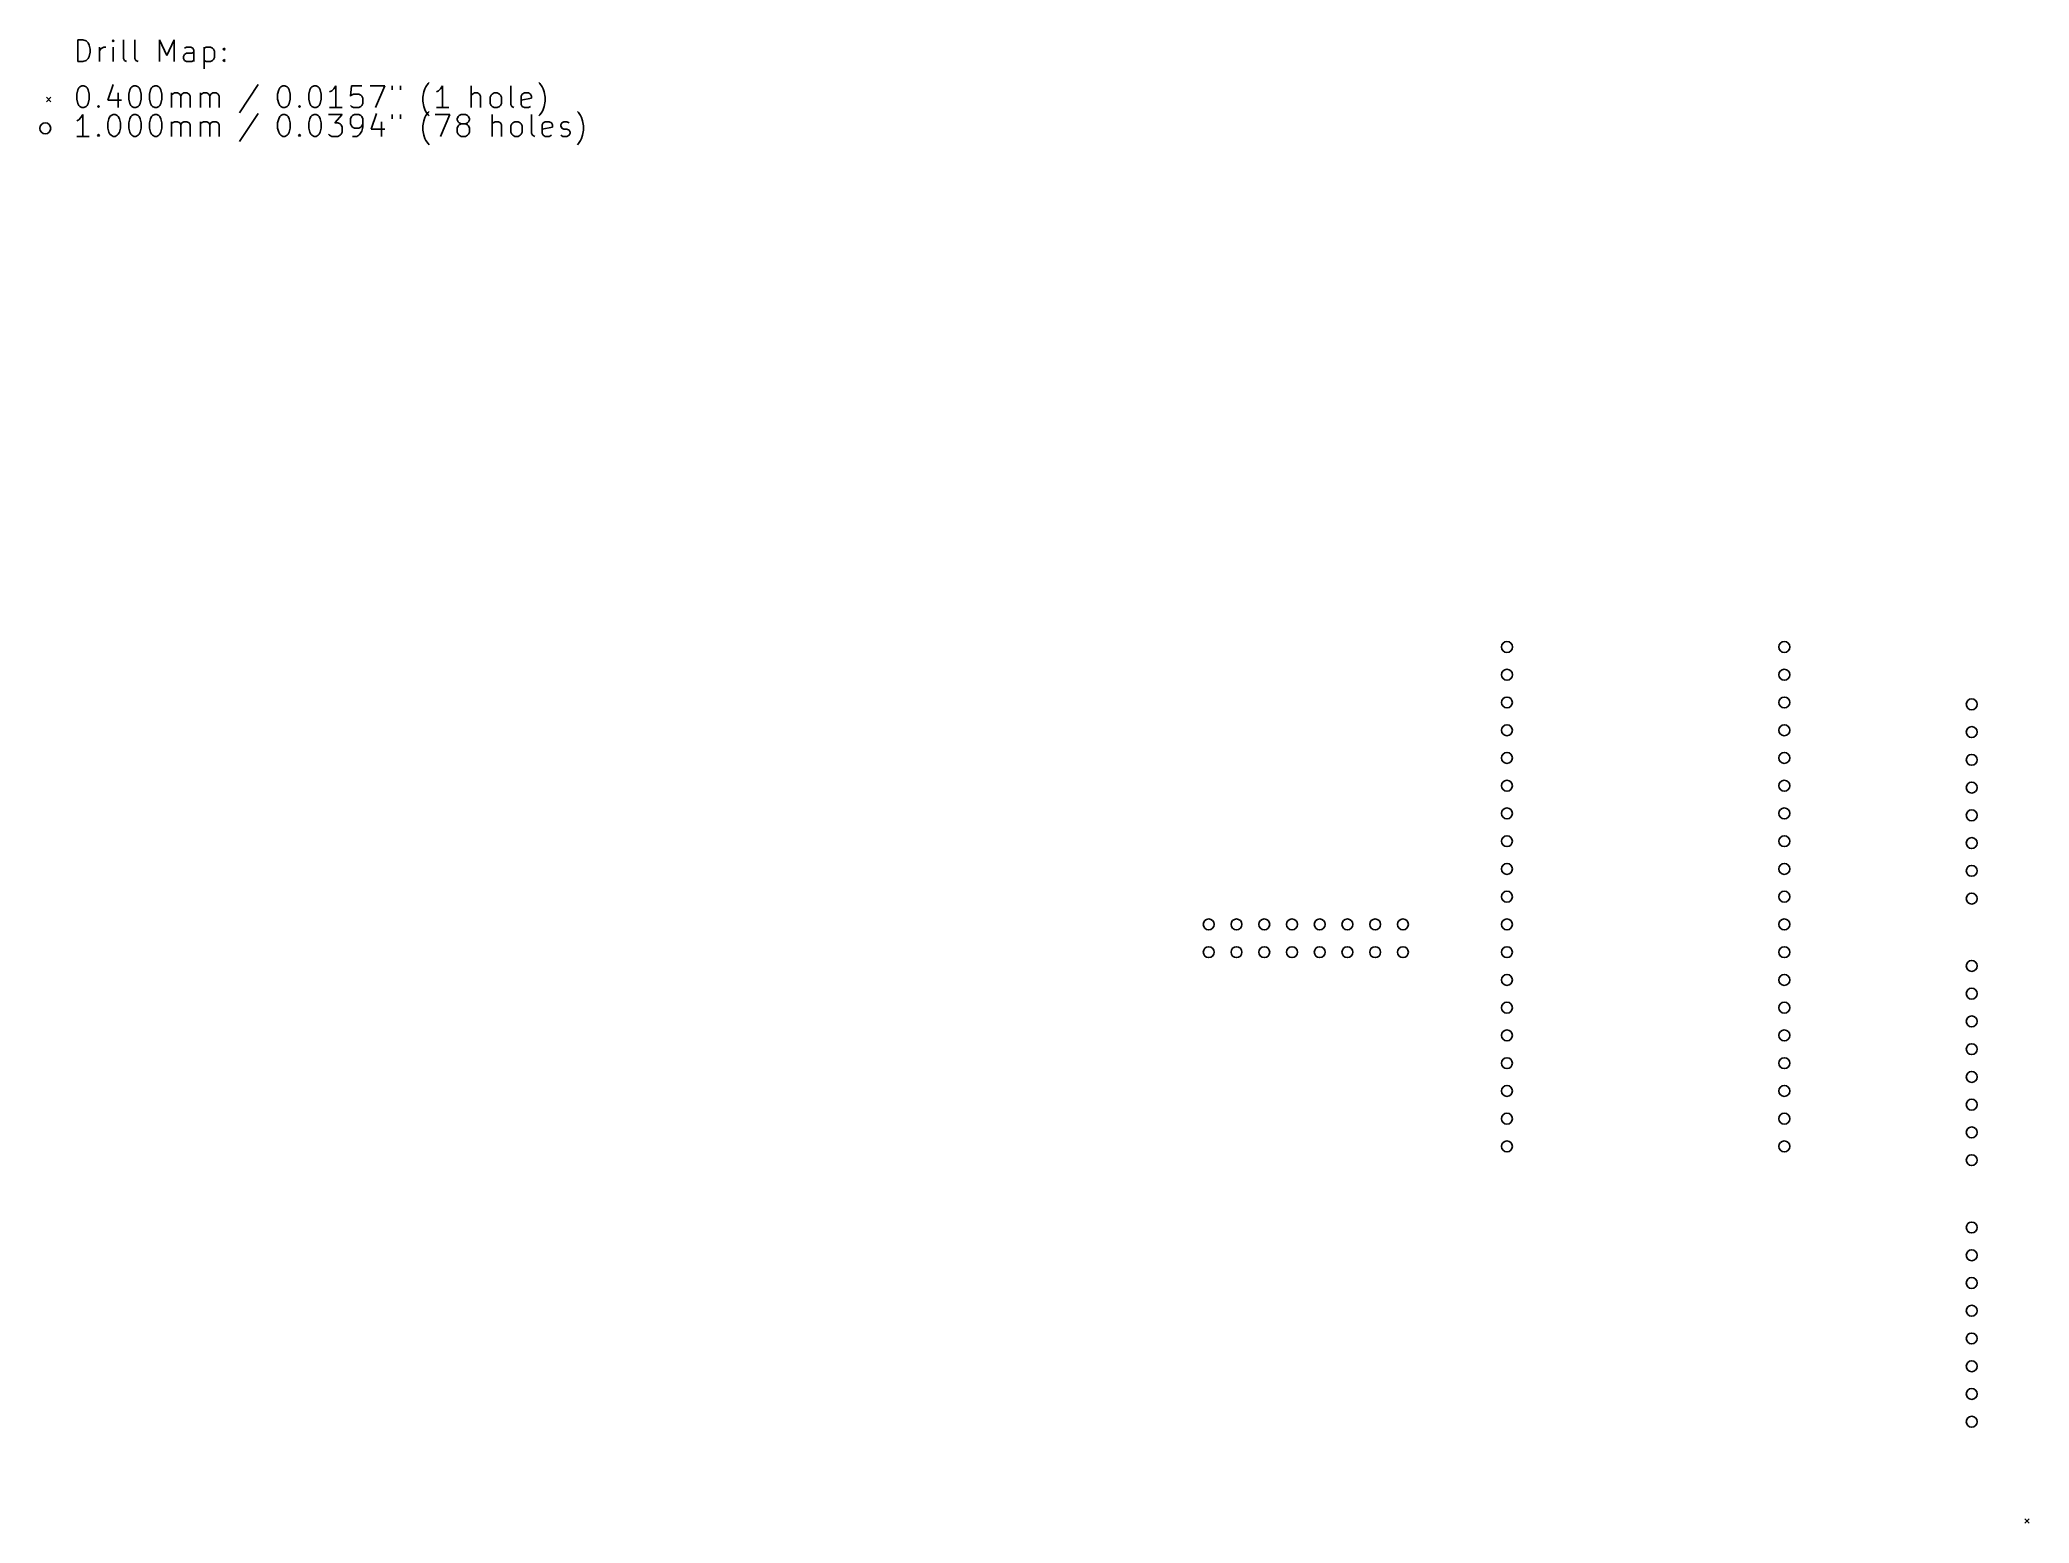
# Model space of a CAD drawing. Extents: x -1 to 181, y -137 to -1.
import ezdxf

# ---------------------------------------------------------------- set-up
doc = ezdxf.new("R2010")
doc.units = 0
doc.layers.add('BLACK', color=7, linetype='CONTINUOUS')

msp = doc.modelspace()

# ---------------------------------------------------------------- linework, layer by layer
at = {"layer": 'BLACK', "linetype": 'CONTINUOUS'}
for p, q in [((2.47619, -2.93476), (2.47619, -0.93476)), ((2.47619, -0.93476), (2.95238, -0.93476)), ((2.95238, -0.93476), (3.23809, -1.03)), ((3.23809, -1.03), (3.42857, -1.22048)), ((3.42857, -1.22048), (3.52381, -1.41095)), ((3.52381, -1.41095), (3.61905, -1.7919)), ((3.61905, -1.7919), (3.61905, -2.07762)), ((4.47619, -2.93476), (4.47619, -1.60143)), ((4.47619, -1.98238), (4.57143, -1.7919)), ((4.57143, -1.7919), (4.66667, -1.69667)), ((4.66667, -1.69667), (4.85714, -1.60143)), ((4.85714, -1.60143), (5.04762, -1.60143)), ((5.71428, -0.93476), (5.61905, -1.03)), ((5.61905, -1.03), (5.71428, -1.12524)), ((5.80952, -1.03), (5.71428, -0.93476)), ((5.71428, -0.93476), (5.71428, -1.12524)), ((5.71428, -1.12524), (5.80952, -1.03)), ((5.71428, -2.93476), (5.71428, -1.60143)), ((6.66667, -2.64905), (6.66667, -0.93476)), ((7.71428, -2.64905), (7.71428, -0.93476)), ((9.9619, -2.93476), (9.9619, -0.93476)), ((9.9619, -0.93476), (10.6286, -2.36333)), ((10.6286, -2.36333), (11.2952, -0.93476)), ((11.2952, -0.93476), (11.2952, -2.93476)), ((12.4381, -1.60143), (12.2476, -1.69667)), ((12.819, -1.60143), (12.4381, -1.60143)), ((13.0095, -1.69667), (12.819, -1.60143)), ((13.1048, -1.88714), (13.0095, -1.69667)), ((14.0571, -1.60143), (14.0571, -3.60143)), ((14.0571, -1.69667), (14.2476, -1.60143)), ((14.2476, -1.60143), (14.6286, -1.60143)), ((14.6286, -1.60143), (14.819, -1.69667)), ((14.819, -1.69667), (14.9143, -1.7919)), ((14.9143, -1.7919), (15.0095, -1.98238)), ((15.7714, -1.7919), (15.8667, -1.69667)), ((15.8667, -1.88714), (15.7714, -1.7919)), ((15.8667, -1.69667), (15.9619, -1.7919)), ((15.8667, -1.69667), (15.8667, -1.88714)), ((15.9619, -1.7919), (15.8667, -1.88714)), ((2.95238, -2.93476), (2.47619, -2.93476)), ((3.23809, -2.83952), (2.95238, -2.93476)), ((3.42857, -2.64905), (3.23809, -2.83952)), ((3.52381, -2.45857), (3.42857, -2.64905)), ((3.61905, -2.07762), (3.52381, -2.45857)), ((6.7619, -2.83952), (6.66667, -2.64905)), ((6.95238, -2.93476), (6.7619, -2.83952)), ((7.80952, -2.83952), (7.71428, -2.64905)), ((8, -2.93476), (7.80952, -2.83952)), ((12.1524, -2.45857), (12.2476, -2.26809)), ((12.1524, -2.64905), (12.1524, -2.45857)), ((12.2476, -2.83952), (12.1524, -2.64905)), ((12.2476, -2.26809), (12.4381, -2.17286)), ((12.4381, -2.93476), (12.2476, -2.83952)), ((12.4381, -2.17286), (12.9143, -2.17286)), ((12.9143, -2.93476), (12.4381, -2.93476)), ((12.9143, -2.17286), (13.1048, -2.07762)), ((13.1048, -2.83952), (12.9143, -2.93476)), ((13.1048, -2.93476), (13.1048, -1.88714)), ((14.2476, -2.93476), (14.0571, -2.83952)), ((14.6286, -2.93476), (14.2476, -2.93476)), ((14.819, -2.83952), (14.6286, -2.93476)), ((14.9143, -2.74429), (14.819, -2.83952)), ((15.0095, -2.55381), (14.9143, -2.74429)), ((15.0095, -1.98238), (15.0095, -2.55381)), ((15.7714, -2.83952), (15.8667, -2.74429)), ((15.8667, -2.93476), (15.7714, -2.83952)), ((15.8667, -2.74429), (15.9619, -2.83952)), ((15.8667, -2.74429), (15.8667, -2.93476)), ((15.9619, -2.83952), (15.8667, -2.93476)), ((2.47619, -5.51571), (2.57143, -5.32524)), ((2.57143, -5.32524), (2.66667, -5.23)), ((2.66667, -5.23), (2.85714, -5.13476)), ((2.85714, -5.13476), (3.04762, -5.13476)), ((3.04762, -5.13476), (3.23809, -5.23)), ((3.23809, -5.23), (3.33333, -5.32524)), ((3.33333, -5.32524), (3.42857, -5.51571)), ((5.71428, -5.03952), (5.23809, -6.46809)), ((7.23809, -5.51571), (7.33333, -5.32524)), ((7.33333, -5.32524), (7.42857, -5.23)), ((7.42857, -5.23), (7.61905, -5.13476)), ((7.61905, -5.13476), (7.80952, -5.13476)), ((7.80952, -5.13476), (8, -5.23)), ((8, -5.23), (8.09524, -5.32524)), ((8.09524, -5.32524), (8.19048, -5.51571)), ((9.14286, -5.51571), (9.23809, -5.32524)), ((9.23809, -5.32524), (9.33333, -5.23)), ((9.33333, -5.23), (9.52381, -5.13476)), ((9.52381, -5.13476), (9.71429, -5.13476)), ((9.71429, -5.13476), (9.90476, -5.23)), ((9.90476, -5.23), (10, -5.32524)), ((10, -5.32524), (10.0952, -5.51571)), ((19.0095, -5.03952), (17.2952, -7.61095)), ((20.8762, -5.51571), (20.9714, -5.32524)), ((20.9714, -5.32524), (21.0667, -5.23)), ((21.0667, -5.23), (21.2571, -5.13476)), ((21.2571, -5.13476), (21.4476, -5.13476)), ((21.4476, -5.13476), (21.6381, -5.23)), ((21.6381, -5.23), (21.7333, -5.32524)), ((21.7333, -5.32524), (21.8286, -5.51571)), ((23.7333, -5.51571), (23.8286, -5.32524)), ((23.8286, -5.32524), (23.9238, -5.23)), ((23.9238, -5.23), (24.1143, -5.13476)), ((24.1143, -5.13476), (24.3048, -5.13476)), ((24.3048, -5.13476), (24.4952, -5.23)), ((24.4952, -5.23), (24.5905, -5.32524)), ((24.5905, -5.32524), (24.6857, -5.51571)), ((25.9238, -5.42048), (25.7333, -5.61095)), ((26.1143, -5.13476), (25.9238, -5.42048)), ((26.1143, -7.13476), (26.1143, -5.13476)), ((27.5429, -5.13476), (27.4476, -6.08714)), ((28.4952, -5.13476), (27.5429, -5.13476)), ((29.2571, -5.13476), (30.5905, -5.13476)), ((30.5905, -5.13476), (29.7333, -7.13476)), ((31.2571, -5.13476), (31.2571, -5.51571)), ((32.019, -5.13476), (32.019, -5.51571)), ((34.1714, -5.70619), (34.2667, -5.42048)), ((34.2667, -5.42048), (34.3619, -5.23)), ((34.3619, -5.23), (34.5524, -4.94428)), ((34.5524, -4.94428), (34.6476, -4.84905)), ((35.6952, -5.42048), (35.5048, -5.61095)), ((35.8857, -5.13476), (35.6952, -5.42048)), ((35.8857, -7.13476), (35.8857, -5.13476)), ((38.5143, -7.13476), (38.5143, -5.13476)), ((42.1333, -6.84905), (42.1333, -5.13476)), ((44.8, -4.94428), (44.7048, -4.84905)), ((44.9905, -5.23), (44.8, -4.94428)), ((45.0857, -5.42048), (44.9905, -5.23)), ((45.181, -5.70619), (45.0857, -5.42048)), ((-0.4, -6.2), (0, -6.6)), ((0, -6.2), (-0.4, -6.6)), ((2.38095, -5.89667), (2.47619, -5.51571)), ((2.38095, -6.37286), (2.38095, -5.89667)), ((2.47619, -6.75381), (2.38095, -6.37286)), ((2.57143, -6.94428), (2.47619, -6.75381)), ((2.66667, -7.03952), (2.57143, -6.94428)), ((2.85714, -7.13476), (2.66667, -7.03952)), ((3.04762, -7.13476), (2.85714, -7.13476)), ((3.23809, -7.03952), (3.04762, -7.13476)), ((3.33333, -6.94428), (3.23809, -7.03952)), ((3.42857, -6.75381), (3.33333, -6.94428)), ((3.42857, -5.51571), (3.52381, -5.89667)), ((3.52381, -6.37286), (3.42857, -6.75381)), ((3.52381, -5.89667), (3.52381, -6.37286)), ((4.28571, -7.03952), (4.38095, -6.94428)), ((4.38095, -7.13476), (4.28571, -7.03952)), ((4.38095, -6.94428), (4.47619, -7.03952)), ((4.38095, -6.94428), (4.38095, -7.13476)), ((4.47619, -7.03952), (4.38095, -7.13476)), ((5.23809, -6.46809), (6.47619, -6.46809)), ((6.19048, -5.80143), (6.19048, -7.13476)), ((7.14286, -5.89667), (7.23809, -5.51571)), ((7.14286, -6.37286), (7.14286, -5.89667)), ((7.23809, -6.75381), (7.14286, -6.37286)), ((7.33333, -6.94428), (7.23809, -6.75381)), ((7.42857, -7.03952), (7.33333, -6.94428)), ((7.61905, -7.13476), (7.42857, -7.03952)), ((7.80952, -7.13476), (7.61905, -7.13476)), ((8, -7.03952), (7.80952, -7.13476)), ((8.09524, -6.94428), (8, -7.03952)), ((8.19048, -6.75381), (8.09524, -6.94428)), ((8.19048, -5.51571), (8.28571, -5.89667)), ((8.28571, -6.37286), (8.19048, -6.75381)), ((8.28571, -5.89667), (8.28571, -6.37286)), ((9.04762, -5.89667), (9.14286, -5.51571)), ((9.04762, -6.37286), (9.04762, -5.89667)), ((9.14286, -6.75381), (9.04762, -6.37286)), ((9.23809, -6.94428), (9.14286, -6.75381)), ((9.33333, -7.03952), (9.23809, -6.94428)), ((9.52381, -7.13476), (9.33333, -7.03952)), ((9.71429, -7.13476), (9.52381, -7.13476)), ((9.90476, -7.03952), (9.71429, -7.13476)), ((10, -6.94428), (9.90476, -7.03952)), ((10.0952, -6.75381), (10, -6.94428)), ((10.0952, -5.51571), (10.1905, -5.89667)), ((10.1905, -6.37286), (10.0952, -6.75381)), ((10.1905, -5.89667), (10.1905, -6.37286)), ((11.0476, -7.13476), (11.0476, -5.80143)), ((11.0476, -5.9919), (11.1429, -5.89667)), ((11.1429, -5.89667), (11.3333, -5.80143)), ((11.3333, -5.80143), (11.619, -5.80143)), ((11.619, -5.80143), (11.8095, -5.89667)), ((11.8095, -5.89667), (11.9048, -6.08714)), ((11.9048, -6.08714), (12, -5.89667)), ((11.9048, -6.08714), (11.9048, -7.13476)), ((12, -5.89667), (12.1905, -5.80143)), ((12.1905, -5.80143), (12.4762, -5.80143)), ((12.4762, -5.80143), (12.6667, -5.89667)), ((12.6667, -5.89667), (12.7619, -6.08714)), ((12.7619, -6.08714), (12.7619, -7.13476)), ((13.7143, -7.13476), (13.7143, -5.80143)), ((13.7143, -5.9919), (13.8095, -5.89667)), ((13.8095, -5.89667), (14, -5.80143)), ((14, -5.80143), (14.2857, -5.80143)), ((14.2857, -5.80143), (14.4762, -5.89667)), ((14.4762, -5.89667), (14.5714, -6.08714)), ((14.5714, -6.08714), (14.6667, -5.89667)), ((14.5714, -6.08714), (14.5714, -7.13476)), ((14.6667, -5.89667), (14.8571, -5.80143)), ((14.8571, -5.80143), (15.1429, -5.80143)), ((15.1429, -5.80143), (15.3333, -5.89667)), ((15.3333, -5.89667), (15.4286, -6.08714)), ((15.4286, -6.08714), (15.4286, -7.13476)), ((20.781, -5.89667), (20.8762, -5.51571)), ((20.781, -6.37286), (20.781, -5.89667)), ((20.8762, -6.75381), (20.781, -6.37286)), ((20.9714, -6.94428), (20.8762, -6.75381)), ((21.0667, -7.03952), (20.9714, -6.94428)), ((21.2571, -7.13476), (21.0667, -7.03952)), ((21.4476, -7.13476), (21.2571, -7.13476)), ((21.6381, -7.03952), (21.4476, -7.13476)), ((21.7333, -6.94428), (21.6381, -7.03952)), ((21.8286, -6.75381), (21.7333, -6.94428)), ((21.8286, -5.51571), (21.9238, -5.89667)), ((21.9238, -6.37286), (21.8286, -6.75381)), ((21.9238, -5.89667), (21.9238, -6.37286)), ((22.6857, -7.03952), (22.781, -6.94428)), ((22.781, -7.13476), (22.6857, -7.03952)), ((22.781, -6.94428), (22.8762, -7.03952)), ((22.781, -6.94428), (22.781, -7.13476)), ((22.8762, -7.03952), (22.781, -7.13476)), ((23.6381, -5.89667), (23.7333, -5.51571)), ((23.6381, -6.37286), (23.6381, -5.89667)), ((23.7333, -6.75381), (23.6381, -6.37286)), ((23.8286, -6.94428), (23.7333, -6.75381)), ((23.9238, -7.03952), (23.8286, -6.94428)), ((24.1143, -7.13476), (23.9238, -7.03952)), ((24.3048, -7.13476), (24.1143, -7.13476)), ((24.4952, -7.03952), (24.3048, -7.13476)), ((24.5905, -6.94428), (24.4952, -7.03952)), ((24.6857, -6.75381), (24.5905, -6.94428)), ((24.6857, -5.51571), (24.781, -5.89667)), ((24.781, -6.37286), (24.6857, -6.75381)), ((24.781, -5.89667), (24.781, -6.37286)), ((25.7333, -5.61095), (25.5429, -5.70619)), ((26.6857, -7.13476), (25.5429, -7.13476)), ((27.4476, -6.08714), (27.5429, -5.9919)), ((27.5429, -7.03952), (27.4476, -6.94428)), ((27.5429, -5.9919), (27.7333, -5.89667)), ((27.7333, -7.13476), (27.5429, -7.03952)), ((27.7333, -5.89667), (28.2095, -5.89667)), ((28.2095, -7.13476), (27.7333, -7.13476)), ((28.2095, -5.89667), (28.4, -5.9919)), ((28.4, -7.03952), (28.2095, -7.13476)), ((28.4, -5.9919), (28.4952, -6.08714)), ((28.4952, -6.94428), (28.4, -7.03952)), ((28.4952, -6.08714), (28.5905, -6.27762)), ((28.5905, -6.75381), (28.4952, -6.94428)), ((28.5905, -6.27762), (28.5905, -6.75381)), ((34.0762, -6.18238), (34.1714, -5.70619)), ((34.0762, -6.56333), (34.0762, -6.18238)), ((34.1714, -7.03952), (34.0762, -6.56333)), ((34.2667, -7.32524), (34.1714, -7.03952)), ((35.5048, -5.61095), (35.3143, -5.70619)), ((36.4571, -7.13476), (35.3143, -7.13476)), ((38.6095, -5.89667), (38.5143, -5.9919)), ((38.8, -5.80143), (38.6095, -5.89667)), ((39.0857, -5.80143), (38.8, -5.80143)), ((39.2762, -5.89667), (39.0857, -5.80143)), ((39.3714, -6.08714), (39.2762, -5.89667)), ((39.3714, -7.13476), (39.3714, -6.08714)), ((40.2286, -6.18238), (40.3238, -5.9919)), ((40.2286, -6.75381), (40.2286, -6.18238)), ((40.3238, -6.94428), (40.2286, -6.75381)), ((40.3238, -5.9919), (40.419, -5.89667)), ((40.419, -7.03952), (40.3238, -6.94428)), ((40.419, -5.89667), (40.6095, -5.80143)), ((40.6095, -7.13476), (40.419, -7.03952)), ((40.6095, -5.80143), (40.8952, -5.80143)), ((40.8952, -7.13476), (40.6095, -7.13476)), ((40.8952, -5.80143), (41.0857, -5.89667)), ((41.0857, -7.03952), (40.8952, -7.13476)), ((41.0857, -5.89667), (41.181, -5.9919)), ((41.181, -6.94428), (41.0857, -7.03952)), ((41.181, -5.9919), (41.2762, -6.18238)), ((41.2762, -6.75381), (41.181, -6.94428)), ((41.2762, -6.18238), (41.2762, -6.75381)), ((42.2286, -7.03952), (42.1333, -6.84905)), ((42.419, -7.13476), (42.2286, -7.03952)), ((43.0857, -6.08714), (43.181, -5.89667)), ((43.0857, -6.84905), (43.0857, -6.08714)), ((44.0381, -6.27762), (43.0857, -6.46809)), ((43.181, -7.03952), (43.0857, -6.84905)), ((43.181, -5.89667), (43.3714, -5.80143)), ((43.3714, -7.13476), (43.181, -7.03952)), ((43.3714, -5.80143), (43.7524, -5.80143)), ((43.7524, -7.13476), (43.3714, -7.13476)), ((43.7524, -5.80143), (43.9429, -5.89667)), ((43.9429, -7.03952), (43.7524, -7.13476)), ((43.9429, -5.89667), (44.0381, -6.08714)), ((44.0381, -6.08714), (44.0381, -6.27762)), ((45.0857, -7.32524), (45.181, -7.03952)), ((45.2762, -6.18238), (45.181, -5.70619)), ((45.181, -7.03952), (45.2762, -6.56333)), ((45.2762, -6.56333), (45.2762, -6.18238)), ((2.57143, -8.25095), (2.38095, -8.34619)), ((2.7619, -8.06048), (2.57143, -8.25095)), ((2.95238, -7.77476), (2.7619, -8.06048)), ((2.95238, -9.77476), (2.95238, -7.77476)), ((5.23809, -8.53667), (5.33333, -8.15571)), ((5.23809, -9.01286), (5.23809, -8.53667)), ((5.33333, -9.39381), (5.23809, -9.01286)), ((5.33333, -8.15571), (5.42857, -7.96524)), ((5.42857, -7.96524), (5.52381, -7.87)), ((5.52381, -7.87), (5.71428, -7.77476)), ((5.71428, -7.77476), (5.90476, -7.77476)), ((5.90476, -7.77476), (6.09524, -7.87)), ((6.09524, -7.87), (6.19048, -7.96524)), ((6.19048, -7.96524), (6.28571, -8.15571)), ((6.28571, -8.15571), (6.38095, -8.53667)), ((6.38095, -9.01286), (6.28571, -9.39381)), ((6.38095, -8.53667), (6.38095, -9.01286)), ((7.14286, -8.53667), (7.23809, -8.15571)), ((7.14286, -9.01286), (7.14286, -8.53667)), ((7.23809, -9.39381), (7.14286, -9.01286)), ((7.23809, -8.15571), (7.33333, -7.96524)), ((7.33333, -7.96524), (7.42857, -7.87)), ((7.42857, -7.87), (7.61905, -7.77476)), ((7.61905, -7.77476), (7.80952, -7.77476)), ((7.80952, -7.77476), (8, -7.87)), ((8, -7.87), (8.09524, -7.96524)), ((8.09524, -7.96524), (8.19048, -8.15571)), ((8.19048, -8.15571), (8.28571, -8.53667)), ((8.28571, -9.01286), (8.19048, -9.39381)), ((8.28571, -8.53667), (8.28571, -9.01286)), ((9.04762, -8.53667), (9.14286, -8.15571)), ((9.04762, -9.01286), (9.04762, -8.53667)), ((9.14286, -9.39381), (9.04762, -9.01286)), ((9.14286, -8.15571), (9.23809, -7.96524)), ((9.23809, -7.96524), (9.33333, -7.87)), ((9.33333, -7.87), (9.52381, -7.77476)), ((9.52381, -7.77476), (9.71429, -7.77476)), ((9.71429, -7.77476), (9.90476, -7.87)), ((9.90476, -7.87), (10, -7.96524)), ((10, -7.96524), (10.0952, -8.15571)), ((10.0952, -8.15571), (10.1905, -8.53667)), ((10.1905, -9.01286), (10.0952, -9.39381)), ((10.1905, -8.53667), (10.1905, -9.01286)), ((11.0476, -9.77476), (11.0476, -8.44143)), ((11.0476, -8.6319), (11.1429, -8.53667)), ((11.1429, -8.53667), (11.3333, -8.44143)), ((11.3333, -8.44143), (11.619, -8.44143)), ((11.619, -8.44143), (11.8095, -8.53667)), ((11.8095, -8.53667), (11.9048, -8.72714)), ((11.9048, -8.72714), (12, -8.53667)), ((11.9048, -8.72714), (11.9048, -9.77476)), ((12, -8.53667), (12.1905, -8.44143)), ((12.1905, -8.44143), (12.4762, -8.44143)), ((12.4762, -8.44143), (12.6667, -8.53667)), ((12.6667, -8.53667), (12.7619, -8.72714)), ((12.7619, -8.72714), (12.7619, -9.77476)), ((13.7143, -9.77476), (13.7143, -8.44143)), ((13.7143, -8.6319), (13.8095, -8.53667)), ((13.8095, -8.53667), (14, -8.44143)), ((14, -8.44143), (14.2857, -8.44143)), ((14.2857, -8.44143), (14.4762, -8.53667)), ((14.4762, -8.53667), (14.5714, -8.72714)), ((14.5714, -8.72714), (14.6667, -8.53667)), ((14.5714, -8.72714), (14.5714, -9.77476)), ((14.6667, -8.53667), (14.8571, -8.44143)), ((14.8571, -8.44143), (15.1429, -8.44143)), ((15.1429, -8.44143), (15.3333, -8.53667)), ((15.3333, -8.53667), (15.4286, -8.72714)), ((15.4286, -8.72714), (15.4286, -9.77476)), ((19.0095, -7.67952), (17.2952, -10.251)), ((20.781, -8.53667), (20.8762, -8.15571)), ((20.781, -9.01286), (20.781, -8.53667)), ((20.8762, -9.39381), (20.781, -9.01286)), ((20.8762, -8.15571), (20.9714, -7.96524)), ((20.9714, -7.96524), (21.0667, -7.87)), ((21.0667, -7.87), (21.2571, -7.77476)), ((21.2571, -7.77476), (21.4476, -7.77476)), ((21.4476, -7.77476), (21.6381, -7.87)), ((21.6381, -7.87), (21.7333, -7.96524)), ((21.7333, -7.96524), (21.8286, -8.15571)), ((21.8286, -8.15571), (21.9238, -8.53667)), ((21.9238, -9.01286), (21.8286, -9.39381)), ((21.9238, -8.53667), (21.9238, -9.01286)), ((23.6381, -8.53667), (23.7333, -8.15571)), ((23.6381, -9.01286), (23.6381, -8.53667)), ((23.7333, -9.39381), (23.6381, -9.01286)), ((23.7333, -8.15571), (23.8286, -7.96524)), ((23.8286, -7.96524), (23.9238, -7.87)), ((23.9238, -7.87), (24.1143, -7.77476)), ((24.1143, -7.77476), (24.3048, -7.77476)), ((24.3048, -7.77476), (24.4952, -7.87)), ((24.4952, -7.87), (24.5905, -7.96524)), ((24.5905, -7.96524), (24.6857, -8.15571)), ((24.6857, -8.15571), (24.781, -8.53667)), ((24.781, -9.01286), (24.6857, -9.39381)), ((24.781, -8.53667), (24.781, -9.01286)), ((25.4476, -7.77476), (26.6857, -7.77476)), ((26.6857, -7.77476), (26.019, -8.53667)), ((26.019, -8.53667), (26.3048, -8.53667)), ((26.3048, -8.53667), (26.4952, -8.6319)), ((26.4952, -8.6319), (26.5905, -8.72714)), ((26.5905, -8.72714), (26.6857, -8.91762)), ((26.6857, -8.91762), (26.6857, -9.39381)), ((27.5429, -7.96524), (27.4476, -8.15571)), ((27.4476, -8.15571), (27.4476, -8.6319)), ((27.4476, -8.6319), (27.5429, -8.82238)), ((27.6381, -7.87), (27.5429, -7.96524)), ((27.5429, -8.82238), (27.6381, -8.91762)), ((27.8286, -7.77476), (27.6381, -7.87)), ((27.6381, -8.91762), (27.8286, -9.01286)), ((28.2095, -7.77476), (27.8286, -7.77476)), ((27.8286, -9.01286), (28.2095, -9.01286)), ((28.4, -7.87), (28.2095, -7.77476)), ((28.2095, -9.01286), (28.4, -8.91762)), ((28.4952, -7.96524), (28.4, -7.87)), ((28.4, -8.91762), (28.4952, -8.82238)), ((28.5905, -8.15571), (28.4952, -7.96524)), ((28.4952, -8.82238), (28.5905, -8.6319)), ((28.4952, -9.29857), (28.5905, -8.91762)), ((28.5905, -8.91762), (28.5905, -8.15571)), ((29.8286, -7.67952), (29.3524, -9.10809)), ((29.3524, -9.10809), (30.5905, -9.10809)), ((30.3048, -8.44143), (30.3048, -9.77476)), ((31.2571, -7.77476), (31.2571, -8.15571)), ((32.019, -7.77476), (32.019, -8.15571)), ((34.0762, -8.82238), (34.1714, -8.34619)), ((34.0762, -9.20333), (34.0762, -8.82238)), ((34.1714, -8.34619), (34.2667, -8.06048)), ((34.3619, -7.51571), (34.2667, -7.32524)), ((34.2667, -8.06048), (34.3619, -7.87)), ((34.5524, -7.80143), (34.3619, -7.51571)), ((34.3619, -7.87), (34.5524, -7.58428)), ((34.5524, -7.58428), (34.6476, -7.48905)), ((34.6476, -7.89667), (34.5524, -7.80143)), ((35.219, -7.77476), (36.5524, -7.77476)), ((36.5524, -7.77476), (35.6952, -9.77476)), ((37.219, -8.15571), (37.3143, -7.96524)), ((37.219, -8.25095), (37.219, -8.15571)), ((37.3143, -8.44143), (37.219, -8.25095)), ((37.3143, -8.82238), (37.219, -9.01286)), ((37.219, -9.01286), (37.219, -9.39381)), ((37.3143, -7.96524), (37.4095, -7.87)), ((37.4095, -8.53667), (37.3143, -8.44143)), ((37.4095, -8.72714), (37.3143, -8.82238)), ((37.4095, -7.87), (37.6, -7.77476)), ((37.6, -8.6319), (37.4095, -8.53667)), ((37.6, -8.6319), (37.4095, -8.72714)), ((37.6, -7.77476), (37.981, -7.77476)), ((37.981, -8.6319), (37.6, -8.6319)), ((37.981, -7.77476), (38.1714, -7.87)), ((38.1714, -8.53667), (37.981, -8.6319)), ((38.1714, -8.72714), (37.981, -8.6319)), ((38.1714, -7.87), (38.2667, -7.96524)), ((38.2667, -8.44143), (38.1714, -8.53667)), ((38.2667, -8.82238), (38.1714, -8.72714)), ((38.2667, -7.96524), (38.3619, -8.15571)), ((38.3619, -8.25095), (38.2667, -8.44143)), ((38.3619, -9.01286), (38.2667, -8.82238)), ((38.3619, -8.15571), (38.3619, -8.25095)), ((38.3619, -9.39381), (38.3619, -9.01286)), ((40.419, -9.77476), (40.419, -7.77476)), ((40.5143, -8.53667), (40.419, -8.6319)), ((40.7048, -8.44143), (40.5143, -8.53667)), ((40.9905, -8.44143), (40.7048, -8.44143)), ((41.181, -8.53667), (40.9905, -8.44143)), ((41.2762, -8.72714), (41.181, -8.53667)), ((41.2762, -9.77476), (41.2762, -8.72714)), ((42.1333, -8.82238), (42.2286, -8.6319)), ((42.1333, -9.39381), (42.1333, -8.82238)), ((42.2286, -8.6319), (42.3238, -8.53667)), ((42.3238, -8.53667), (42.5143, -8.44143)), ((42.5143, -8.44143), (42.8, -8.44143)), ((42.8, -8.44143), (42.9905, -8.53667)), ((42.9905, -8.53667), (43.0857, -8.6319)), ((43.0857, -8.6319), (43.181, -8.82238)), ((43.181, -8.82238), (43.181, -9.39381)), ((44.0381, -9.48905), (44.0381, -7.77476)), ((44.7048, -7.89667), (44.8, -7.80143)), ((44.8, -7.80143), (44.9905, -7.51571)), ((44.9905, -7.51571), (45.0857, -7.32524)), ((44.9905, -8.72714), (45.0857, -8.53667)), ((44.9905, -9.48905), (44.9905, -8.72714)), ((45.9429, -8.91762), (44.9905, -9.10809)), ((45.0857, -8.53667), (45.2762, -8.44143)), ((45.2762, -8.44143), (45.6571, -8.44143)), ((45.6571, -8.44143), (45.8476, -8.53667)), ((45.8476, -8.53667), (45.9429, -8.72714)), ((45.9429, -8.72714), (45.9429, -8.91762)), ((46.7048, -8.72714), (46.8, -8.53667)), ((46.7048, -8.82238), (46.7048, -8.72714)), ((46.8, -9.01286), (46.7048, -8.82238)), ((46.8, -8.53667), (46.9905, -8.44143)), ((46.9905, -9.10809), (46.8, -9.01286)), ((46.9905, -8.44143), (47.2762, -8.44143)), ((47.2762, -9.10809), (46.9905, -9.10809)), ((47.2762, -8.44143), (47.4667, -8.53667)), ((47.4667, -9.20333), (47.2762, -9.10809)), ((48.3238, -7.58428), (48.2286, -7.48905)), ((48.5143, -7.87), (48.3238, -7.58428)), ((48.6095, -8.06048), (48.5143, -7.87)), ((48.7048, -8.34619), (48.6095, -8.06048)), ((48.8, -8.82238), (48.7048, -8.34619)), ((48.8, -9.20333), (48.8, -8.82238)), ((3.52381, -9.77476), (2.38095, -9.77476)), ((4.28571, -9.67952), (4.38095, -9.58428)), ((4.38095, -9.77476), (4.28571, -9.67952)), ((4.38095, -9.58428), (4.47619, -9.67952)), ((4.38095, -9.58428), (4.38095, -9.77476)), ((4.47619, -9.67952), (4.38095, -9.77476)), ((5.42857, -9.58428), (5.33333, -9.39381)), ((5.52381, -9.67952), (5.42857, -9.58428)), ((5.71428, -9.77476), (5.52381, -9.67952)), ((5.90476, -9.77476), (5.71428, -9.77476)), ((6.09524, -9.67952), (5.90476, -9.77476)), ((6.19048, -9.58428), (6.09524, -9.67952)), ((6.28571, -9.39381), (6.19048, -9.58428)), ((7.33333, -9.58428), (7.23809, -9.39381)), ((7.42857, -9.67952), (7.33333, -9.58428)), ((7.61905, -9.77476), (7.42857, -9.67952)), ((7.80952, -9.77476), (7.61905, -9.77476)), ((8, -9.67952), (7.80952, -9.77476)), ((8.09524, -9.58428), (8, -9.67952)), ((8.19048, -9.39381), (8.09524, -9.58428)), ((9.23809, -9.58428), (9.14286, -9.39381)), ((9.33333, -9.67952), (9.23809, -9.58428)), ((9.52381, -9.77476), (9.33333, -9.67952)), ((9.71429, -9.77476), (9.52381, -9.77476)), ((9.90476, -9.67952), (9.71429, -9.77476)), ((10, -9.58428), (9.90476, -9.67952)), ((10.0952, -9.39381), (10, -9.58428)), ((20.9714, -9.58428), (20.8762, -9.39381)), ((21.0667, -9.67952), (20.9714, -9.58428)), ((21.2571, -9.77476), (21.0667, -9.67952)), ((21.4476, -9.77476), (21.2571, -9.77476)), ((21.6381, -9.67952), (21.4476, -9.77476)), ((21.7333, -9.58428), (21.6381, -9.67952)), ((21.8286, -9.39381), (21.7333, -9.58428)), ((22.6857, -9.67952), (22.781, -9.58428)), ((22.781, -9.77476), (22.6857, -9.67952)), ((22.781, -9.58428), (22.8762, -9.67952)), ((22.781, -9.58428), (22.781, -9.77476)), ((22.8762, -9.67952), (22.781, -9.77476)), ((23.8286, -9.58428), (23.7333, -9.39381)), ((23.9238, -9.67952), (23.8286, -9.58428)), ((24.1143, -9.77476), (23.9238, -9.67952)), ((24.3048, -9.77476), (24.1143, -9.77476)), ((24.4952, -9.67952), (24.3048, -9.77476)), ((24.5905, -9.58428), (24.4952, -9.67952)), ((24.6857, -9.39381), (24.5905, -9.58428)), ((25.5429, -9.67952), (25.4476, -9.58428)), ((25.7333, -9.77476), (25.5429, -9.67952)), ((26.3048, -9.77476), (25.7333, -9.77476)), ((26.4952, -9.67952), (26.3048, -9.77476)), ((26.5905, -9.58428), (26.4952, -9.67952)), ((26.6857, -9.39381), (26.5905, -9.58428)), ((27.6381, -9.77476), (28.019, -9.77476)), ((28.019, -9.77476), (28.2095, -9.67952)), ((28.2095, -9.67952), (28.3048, -9.58428)), ((28.3048, -9.58428), (28.4952, -9.29857)), ((34.1714, -9.67952), (34.0762, -9.20333)), ((34.2667, -9.96524), (34.1714, -9.67952)), ((34.3619, -10.1557), (34.2667, -9.96524)), ((34.5524, -10.4414), (34.3619, -10.1557)), ((34.6476, -10.5367), (34.5524, -10.4414)), ((37.219, -9.39381), (37.3143, -9.58428)), ((37.3143, -9.58428), (37.4095, -9.67952)), ((37.4095, -9.67952), (37.6, -9.77476)), ((37.6, -9.77476), (37.981, -9.77476)), ((37.981, -9.77476), (38.1714, -9.67952)), ((38.1714, -9.67952), (38.2667, -9.58428)), ((38.2667, -9.58428), (38.3619, -9.39381)), ((42.2286, -9.58428), (42.1333, -9.39381)), ((42.3238, -9.67952), (42.2286, -9.58428)), ((42.5143, -9.77476), (42.3238, -9.67952)), ((42.8, -9.77476), (42.5143, -9.77476)), ((42.9905, -9.67952), (42.8, -9.77476)), ((43.0857, -9.58428), (42.9905, -9.67952)), ((43.181, -9.39381), (43.0857, -9.58428)), ((44.1333, -9.67952), (44.0381, -9.48905)), ((44.3238, -9.77476), (44.1333, -9.67952)), ((45.0857, -9.67952), (44.9905, -9.48905)), ((45.2762, -9.77476), (45.0857, -9.67952)), ((45.6571, -9.77476), (45.2762, -9.77476)), ((45.8476, -9.67952), (45.6571, -9.77476)), ((46.7048, -9.67952), (46.8952, -9.77476)), ((46.8952, -9.77476), (47.2762, -9.77476)), ((47.2762, -9.77476), (47.4667, -9.67952)), ((47.5619, -9.39381), (47.4667, -9.20333)), ((47.4667, -9.67952), (47.5619, -9.48905)), ((47.5619, -9.48905), (47.5619, -9.39381)), ((48.2286, -10.5367), (48.3238, -10.4414)), ((48.3238, -10.4414), (48.5143, -10.1557)), ((48.5143, -10.1557), (48.6095, -9.96524)), ((48.6095, -9.96524), (48.7048, -9.67952)), ((48.7048, -9.67952), (48.8, -9.20333)), ((180.775, -136.325), (181.175, -136.725)), ((181.175, -136.325), (180.775, -136.725))]:
    msp.add_line(p, q, dxfattribs=at)
at = {"layer": 'BLACK'}
for centre in [(-0.5, -9.04), (133.354, -56.5177), (158.75, -56.515), (133.354, -59.0577), (158.75, -59.055), (133.35, -61.595), (158.75, -61.595), (175.91, -61.765), (133.35, -64.135), (158.75, -64.135), (175.91, -64.305), (133.35, -66.675), (158.75, -66.675), (175.91, -66.845), (133.35, -69.215), (158.75, -69.215), (175.91, -69.385), (133.35, -71.755), (158.75, -71.755), (175.91, -71.925), (133.35, -74.295), (158.75, -74.295), (175.91, -74.465), (133.35, -76.835), (158.75, -76.835), (175.91, -77.005), (133.35, -79.375), (158.75, -79.375), (175.91, -79.545), (106.045, -81.915), (108.585, -81.915), (111.125, -81.915), (113.665, -81.915), (116.205, -81.915), (118.745, -81.915), (121.285, -81.915), (123.825, -81.915), (133.35, -81.915), (158.75, -81.915), (106.045, -84.455), (108.585, -84.455), (111.125, -84.455), (113.665, -84.455), (116.205, -84.455), (118.745, -84.455), (121.285, -84.455), (123.825, -84.455), (133.35, -84.455), (158.75, -84.455), (175.91, -85.71), (133.35, -86.995), (158.75, -86.995), (133.35, -89.535), (158.75, -89.535), (175.91, -88.25), (175.91, -90.79), (133.35, -92.075), (158.75, -92.075), (175.91, -93.33), (133.35, -94.615), (158.75, -94.615), (175.91, -95.87), (133.35, -97.155), (158.75, -97.155), (175.91, -98.41), (133.35, -99.695), (158.75, -99.695), (133.35, -102.235), (158.75, -102.235), (175.91, -100.95), (175.91, -103.49), (175.91, -109.655), (175.91, -112.195), (175.91, -114.735), (175.91, -117.275), (175.91, -119.815), (175.91, -122.355), (175.91, -124.895), (175.91, -127.435)]:
    msp.add_circle(centre, 0.5, dxfattribs=at)

doc.saveas('drawing.dxf')
